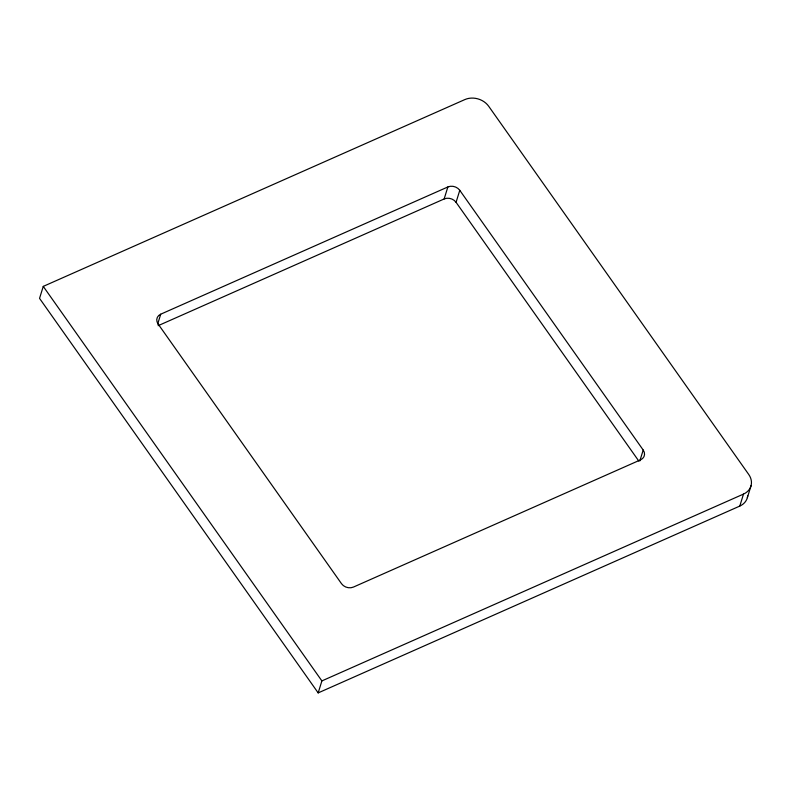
<?xml version="1.0" encoding="UTF-8"?>
<svg xmlns="http://www.w3.org/2000/svg" width="791" height="791" viewBox="0 0 791 791"><rect width="100%" height="100%" fill="white"/><g stroke="black" fill="none" stroke-linecap="round" stroke-linejoin="round"><path stroke-width="1.19" d="M739.793 506.072L743.5 494.088A17.501 14.337 17.2 0 0 748.751 474.491L488.7 106.271A17.501 14.337 17.2 0 0 464.881 99.567L43.258 286.391L39.55 298.375L318.18 692.896L739.793 506.072A17.501 14.337 17.2 0 0 747.693 495.819M157.686 324.003L160.721 314.195L447.864 186.963A8.75 7.168 17.2 0 1 459.779 190.315L643.202 450.039A8.75 7.168 17.2 0 1 640.581 459.838L353.439 587.07A8.75 7.168 17.2 0 1 341.534 583.718L158.101 323.994A8.75 7.168 17.2 0 1 160.721 314.195M158.141 325.684L444.147 198.956L447.864 186.963M638.782 461.024L456.061 202.308L459.779 190.315M318.18 692.896L321.888 680.913L743.5 494.088M639.83 460.945L643.202 450.039M747.357 497.668L751.064 485.684M43.258 286.391L321.888 680.913M444.147 198.956A8.75 7.168 17.2 0 1 456.061 202.308"/></g></svg>
